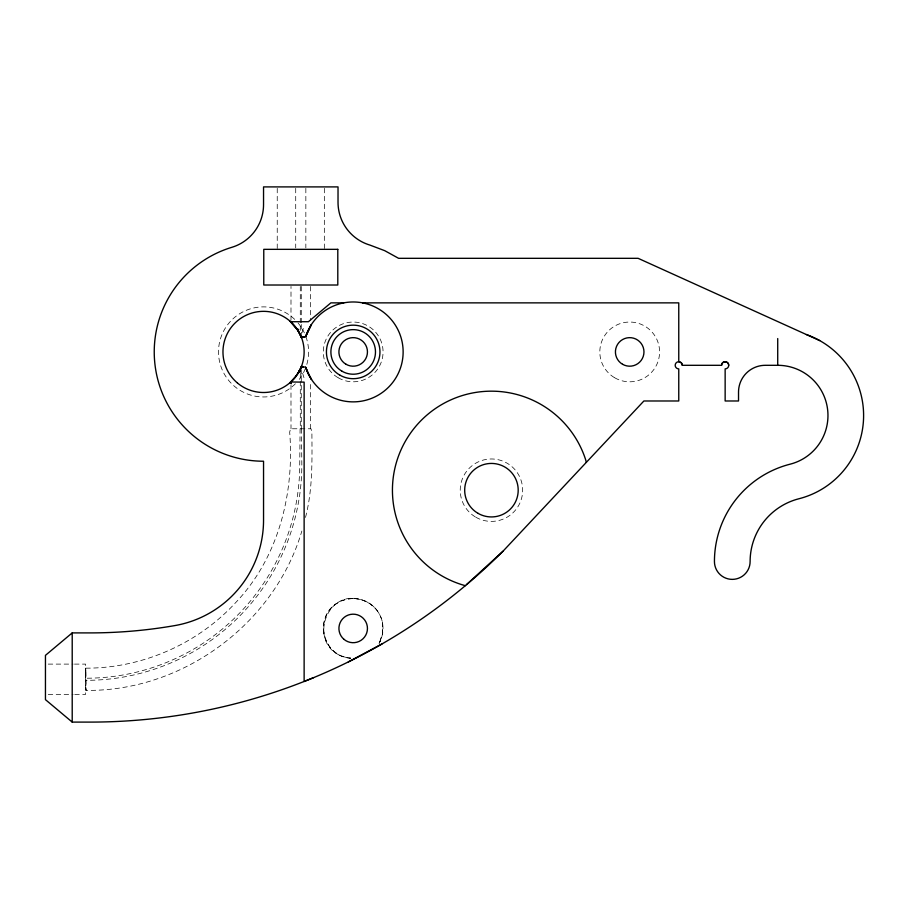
<?xml version="1.0" encoding="UTF-8"?>
<svg xmlns="http://www.w3.org/2000/svg" width="909" height="909" viewBox="0 0 909 909"><rect width="100%" height="100%" fill="white"/><g stroke="black" fill="none" stroke-linecap="round" stroke-linejoin="round"><path stroke-width="0.68" stroke-dasharray="4.54 3.41" d="M290.982 320.309L291.005 286.437M310.56 428.775L310.583 383.53M353.794 598.611C362.248 598.667 370.667 602.758 376.121 609.291M300.095 428.775L299.731 464.454A213.763 213.763 0 0 1 85.969 678.216L85.594 680.318M379.86 641.754L382.689 633.164L382.564 623.006A29.883 29.883 0 0 0 368.384 602.701C325.433 579.749 302.663 652.23 350.635 658.207A29.883 29.883 0 0 1 323.343 626.858A29.883 29.883 0 0 1 353.806 598.565M305.492 517.437C312.741 489.599 312.094 460.624 311.889 432.105L311.003 428.775L290.562 428.775L289.676 432.105C294.527 493.303 278.586 557.842 235.295 603.008C197.31 644.129 141.94 668.285 85.969 668.16L85.969 690.374C182.618 691.681 274.609 623.79 301.856 531.038M379.917 641.618L382.689 633.164L382.564 623.006M302.027 332.739L303.72 326.831M85.594 687.147L85.969 690.374L85.594 668.16L85.969 671.387M379.394 642.788L379.064 643.379C383.371 635.755 384.234 626.324 381.201 618.086A29.724 29.724 0 0 0 372.395 605.553C364.339 598.815 352.828 596.793 342.966 600.36M338.25 602.565C313.185 615.291 322.502 657.389 350.647 658.093M48.222 664.104L73.129 664.104M74.515 664.104L85.594 664.104L85.594 694.431L74.515 694.431M48.222 694.431L73.129 694.431M303.936 377.644L302.402 372.463M301.458 428.775L301.833 464.454A215.865 215.865 0 0 1 85.969 680.318M310.56 286.437L310.583 320.309M290.982 384.95L291.005 428.775M324.331 188.322L324.331 249.339M305.844 188.322L305.844 247.918M301.277 286.426L301.277 323.059M301.277 324.468L301.277 335.728M301.277 369.52L301.277 428.775M300.288 286.437L300.288 330.433M300.288 373.417L300.288 428.775M295.72 188.322L295.72 247.918M277.234 188.322L277.234 249.339M305.867 336.512A45.041 45.041 0 0 1 306.299 366.088M305.401 368.554A45.041 45.041 0 0 1 298.05 380.871M295.391 383.768A45.041 45.041 0 0 1 231.693 383.768A45.041 45.041 0 0 1 231.693 320.07A45.041 45.041 0 0 1 295.391 320.07M298.05 322.968A45.041 45.041 0 0 1 304.367 332.887M614.757 377.803A29.883 29.883 0 0 0 659.582 351.919A29.883 29.883 0 0 0 614.757 326.047A29.883 29.883 0 0 0 614.757 377.803M338.25 377.803A29.883 29.883 0 0 0 383.064 351.919A29.883 29.883 0 0 0 338.25 326.047A29.883 29.883 0 0 0 338.25 377.803M475.839 517.221A31.224 31.224 0 0 0 522.664 490.178A31.224 31.224 0 0 0 475.839 463.147A31.224 31.224 0 0 0 475.839 517.221"/><path stroke-width="1.36" d="M362.589 302.867L678.762 302.867L678.762 361.737A3.568 3.568 0 0 1 682.329 365.304L721.576 365.304C721.371 360.703 728.916 360.725 728.711 365.304A3.568 3.568 0 0 1 725.143 368.872L725.143 400.983L738.528 400.983L738.528 392.063A26.759 26.759 0 0 1 765.287 365.304L777.718 365.304A50.211 50.211 0 0 1 790.114 464.181A100.467 100.467 0 0 0 714.44 561.535A17.839 17.839 0 0 0 732.279 579.374A17.839 17.839 0 0 0 750.118 561.535A64.789 64.789 0 0 1 798.92 498.757A85.9 85.9 0 0 0 806.385 334.546M301.674 338.046L298.288 330.956L298.595 329.285M303.322 366.884L301.345 366.679L298.652 372.19M301.277 368.111L301.674 365.804M299.765 370.224L295.505 376.928L289.63 383.007M311.094 325.036L305.629 336.648L301.379 337.228L297.232 329.297L289.63 320.832M311.139 324.967L305.629 336.648A49.95 49.95 0 0 1 382.496 311.48A49.95 49.95 0 0 1 382.496 392.37A49.95 49.95 0 0 1 305.629 367.191L301.379 366.611M297.209 374.519L300.288 369.145L300.288 371.997M296.448 375.678L290.857 381.939L291.198 383.53M819.679 340.568L638.107 258.315L398.608 258.315L384.712 250.668L369.883 245.066A44.598 44.598 0 0 1 338.023 202.332L338.023 186.902L263.542 186.902L263.542 204.616A44.598 44.598 0 0 1 231.863 247.305A109.307 109.307 0 0 0 263.542 461.227L263.542 520.13A107.035 107.035 0 0 1 174.823 625.585A495.2 495.2 0 0 1 90.048 632.903L72.209 632.903L45.45 655.355L45.45 699.646L72.209 722.098L90.048 722.098A584.396 584.396 0 0 0 465.328 585.68L503.029 551.184L643.89 400.983L678.762 400.983L678.762 368.872A3.568 3.568 0 0 1 675.194 365.304A3.568 3.568 0 0 1 678.762 361.737L681.352 362.85L682.329 365.304M290.8 381.985L304.129 382.132L304.129 681.477L313.525 677.682M382.041 643.924L348.34 661.922M341.761 303.299L343.784 302.867L330.887 302.867L308.424 321.718L290.641 321.718L298.288 330.956M303.322 336.966L304.901 336.75M301.345 337.171L303.708 336.909M311.514 379.462L308.151 373.519M311.469 379.394L310.583 378.008M310.242 377.428L305.629 367.191L307.435 371.906M290.857 381.939L291.334 383.53L291.05 381.757M586.362 462.329L585.43 459.056A99.013 99.013 0 0 0 419.606 422.037A99.013 99.013 0 0 0 465.328 585.68M777.718 338.546L777.718 365.304M72.209 632.903L72.209 722.098M721.576 365.304A3.568 3.568 0 0 1 725.143 361.737A3.568 3.568 0 0 1 728.711 365.304M503.029 551.184A584.396 584.396 0 0 1 466.533 584.669M337.796 249.339L263.769 249.339L263.769 285.017L337.796 285.017L337.796 249.339M237.454 383.007A40.587 40.587 0 0 0 303.515 358.964A40.587 40.587 0 0 0 249.657 313.787A40.587 40.587 0 0 0 237.454 383.007M622.563 364.282A14.271 14.271 0 0 0 643.97 351.919A14.271 14.271 0 0 0 622.563 339.557A14.271 14.271 0 0 0 622.563 364.282M344.011 639.368A14.271 14.271 0 0 0 367.236 630.914A14.271 14.271 0 0 0 348.306 615.029A14.271 14.271 0 0 0 344.011 639.368M339.807 375.099A26.759 26.759 0 0 0 379.951 351.919A26.759 26.759 0 0 0 339.807 328.751A26.759 26.759 0 0 0 339.807 375.099M478.066 513.358A26.759 26.759 0 0 0 518.198 490.178A26.759 26.759 0 0 0 478.066 467.01A26.759 26.759 0 0 0 478.066 513.358M346.045 364.282A14.271 14.271 0 0 0 367.452 351.919A14.271 14.271 0 0 0 346.045 339.557A14.271 14.271 0 0 0 346.045 364.282M342.034 371.236A22.305 22.305 0 0 0 375.485 351.919A22.305 22.305 0 0 0 342.034 332.614A22.305 22.305 0 0 0 342.034 371.236"/></g></svg>
